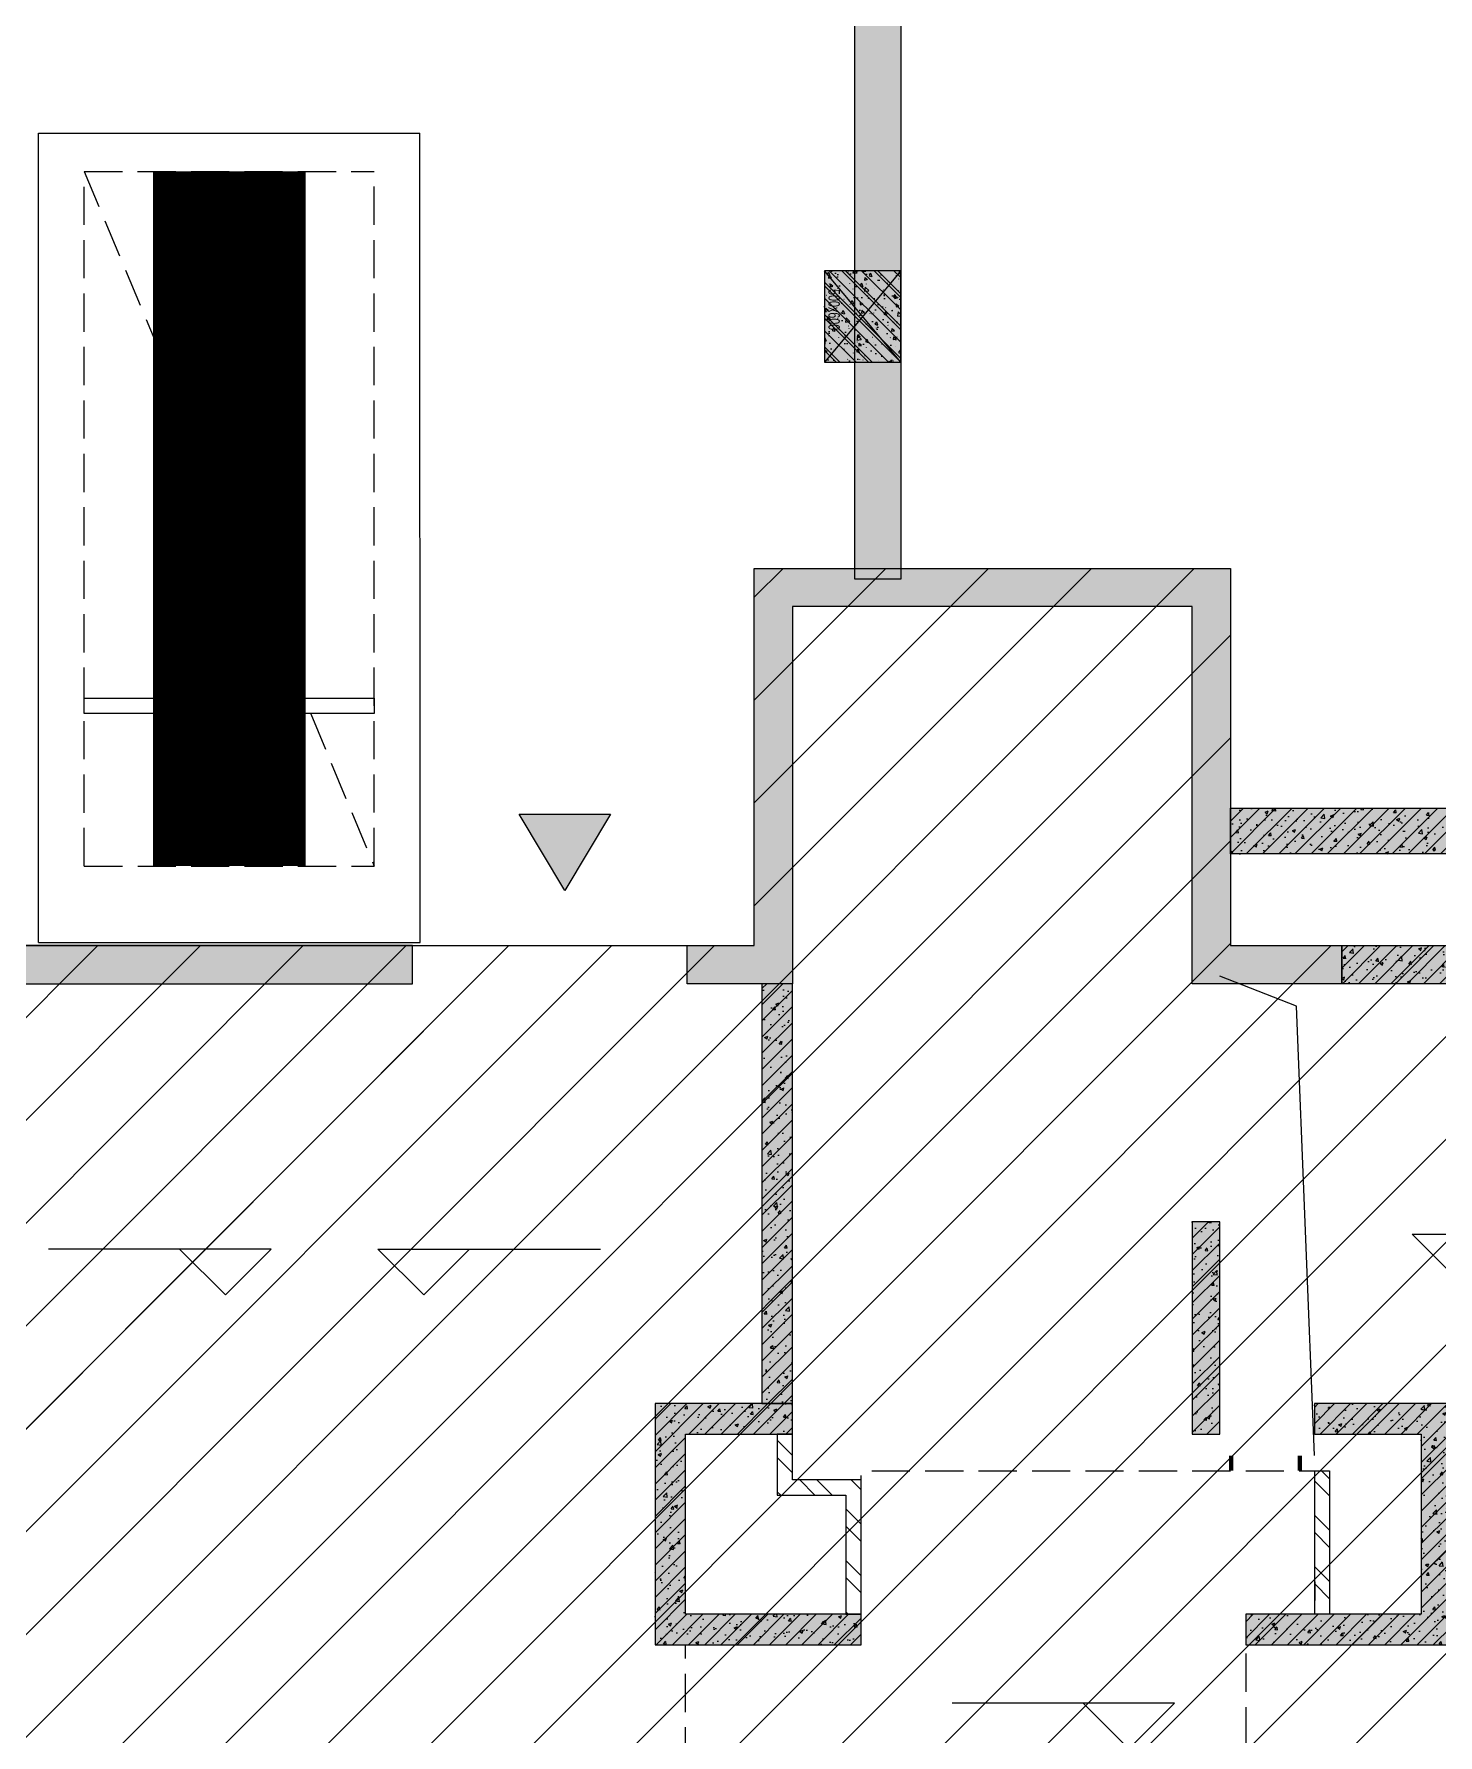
# Model space of a CAD drawing. Extents: x -1338203 to 1886333, y -783476 to 1038610.
# Drawn here: x 859227 to 868427, y -398941 to -387801 of the extents above; entities that cross this region are included whole.
import ezdxf
from ezdxf.enums import TextEntityAlignment as Align

# ---------------------------------------------------------------- set-up
doc = ezdxf.new("R2010")
doc.units = 0
doc.header["$LTSCALE"] = 1000
doc.header["$MEASUREMENT"] = 0
doc.linetypes.add('A-001-平面B2$0$__DASH', pattern=[0.35, 0.25, -0.1])
doc.linetypes.add('A01-125-交通核文字编号B2_镜像Y轴$0$DASH', pattern=[0.35, 0.25, -0.1])
for name, color, linetype, plot in [('A-001-主楼组合参照B2$0$0A-X-AREA', 6, 'Continuous', False), ('A-125-交通核B2$0$AAD-A-MARK', 6, 'Continuous', False), ('A01-125-交通核文字编号B2_镜像Y轴$0$AAD-A-MARK', 6, 'Continuous', False), ('S001南区墙柱$0$S001-墙柱B1_1$0$0S-A-TIPS', 10, 'Continuous', False)]:
    doc.layers.add(name, color=color, linetype=linetype, plot=plot)
for name, color, linetype in [('A-001-车位参照B2$0$A-001-车位参照B2$0$0A-P-PKNG-CAR(A)', 43, 'Continuous'), ('A-02-平面B2$0$0A-A-SYMB-ELEV', 150, 'Continuous'), ('A-02-平面B2$0$0A-S-WALL', 255, 'Continuous'), ('A-125-交通核B2$0$0A-E-EVTR', 2, 'Continuous'), ('A-125-交通核B2$0$0A-O-HOLE', 52, 'Continuous'), ('A01-125-交通核文字编号B2_镜像Y轴$0$0A-A-SYMB-ELEV', 150, 'Continuous'), ('A01-125-交通核文字编号B2_镜像Y轴$0$0A-A-SYMB-NAME', 13, 'Continuous'), ('M02预留预埋-B2$0$0M-A-LD', 4, 'Continuous'), ('p-a-regular', 5, 'Continuous'), ('S-02-墙柱B2_B1(QB)$0$0S-CW-HATCH', 251, 'Continuous'), ('S-02-墙柱B2_B1(QB)$0$0S-CW-HATCH-UP', 251, 'Continuous'), ('S-02-墙柱B2_B1(QB)$0$0S-CW-LINE', 72, 'Continuous'), ('S001南区墙柱$0$0S-CW-HATCH', 251, 'Continuous'), ('S001南区墙柱$0$0S-CW-HATCH-UP', 251, 'Continuous'), ('S001南区墙柱$0$S001-墙柱B1_1$0$0S-CC-LINE', 52, 'Continuous'), ('S001南区墙柱$0$S001-墙柱B1_1$0$0S-CW-HATCH-UP', 251, 'Continuous'), ('S001地下二墙柱$0$0S-CW-LINE', 72, 'Continuous'), ('S001地下二墙柱$0$S001地下一墙柱$0$0S-CW-HATCH', 251, 'Continuous'), ('S001地下二墙柱$0$S001地下一墙柱$0$0S-CW-HATCH-UP', 251, 'Continuous'), ('S001地下二墙柱$0$S001地下一墙柱$0$0S-CW-LINE', 72, 'Continuous'), ('地面指向箭头', 7, 'Continuous')]:
    doc.layers.add(name, color=color, linetype=linetype)
doc.styles.add('S001南区墙柱$0$S001-墙柱B1_1$0$AAD-S', font='aad-s.shx', dxfattribs={"width": 0.7, "bigfont": 'aad-hztxt.shx'})
pattern_1 = [(45, (0, 0), (-168.3798022700466, 168.3798022700466), []), (45, (112.25325, 0), (-168.3798022700466, 168.3798022700466), [])]
pattern_2 = [(45, (0, 0), (-53.03300858899106, 53.03300858899107), []), (49.99999999999999, (0, 0), (215.178054780226, -18.82564049477853), [22.5, -247.5]), (355, (0, 0), (-41.6254000839, 225.6576401100035), [18, -198]), (100.4514, (17.9315039999783, -1.568802000023425), (173.5528145142065, 206.8318626182861), [19.122057, -210.3426336]), (46.18420000000002, (0, 60), (320.1723145876933, -49.65570429870542), [33.74999999999955, -371.2499999999964]), (96.6356, (26.68102349992841, 55.86200790002476), (280.398811664611, 292.2353612701325), [28.6830864, -315.5139]), (351.1842, (0, 60), (280.3985835400882, 292.2355802775974), [27, -297]), (21, (30, 45), (179.0721156355385, -120.7856671996016), [22.5, -247.5]), (326.0000000000001, (30, 45), (72.99459957647451, 217.5450135140559), [18, -198]), (71.4514, (44.92266990011558, 34.93451819999609), (252.066788574447, 96.75914901298572), [19.122057, -210.3426336]), (37.50000000000001, (0, 0), (3.647956595187201, 99.86815614939344), [0, -195.6, 0, -201, 0, -198.75]), (7.499999999999999, (0, 0), (78.92086123264458, 118.3235135647081), [0, -114.6, 0, -191.1, 0, -75.75]), (327.5, (-66.89999999990687, 0), (160.1467308517227, -6.766461520313927), [0, -75, 0, -234, 0, -310.5]), (317.5, (-96.89999999990687, 0), (174.9558508027159, 30.03149469969532), [0, -97.5, 0, -155.4, 0, -220.5])]

# ---------------------------------------------------------------- blocks, each defined once
blk = doc.blocks.new('A01-125-交通核文字编号B2_镜像Y轴')
at = {"layer": 'A01-125-交通核文字编号B2_镜像Y轴$0$0A-A-SYMB-ELEV'}
for p, q in [((794.5125119400909, 3728.45492932036), (-664.0464705591439, 3728.45492932036)), ((494.5125119400909, 3428.45492932036), (194.5125119400909, 3728.45492932036)), ((494.5125119400909, 3428.45492932036), (794.5125119400909, 3728.45492932036))]:
    blk.add_line(p, q, dxfattribs=at)
at = {"layer": 'A01-125-交通核文字编号B2_镜像Y轴$0$0A-A-SYMB-NAME', "linetype": 'A01-125-交通核文字编号B2_镜像Y轴$0$DASH', "extrusion": (-1.224646799147353e-16, 0, -1), "flags": 128}
blk.add_lwpolyline([(-1260, 2789.999999998254), (2410, 2789.999999997007), (2410, 4110), (1260, 4110), (1260, 5250), (-1710, 5250.000000000003), (-1712.5, 4310), (-1260, 4310)], close=True, dxfattribs=at)
at = {"layer": 'A01-125-交通核文字编号B2_镜像Y轴$0$AAD-A-MARK', "extrusion": (-1.224646799147353e-16, 0, -1)}
for q in [(0, 200), (-200, 0)]:
    blk.add_line((0, 0), q, dxfattribs=at)
blk.add_circle((0, 0), 100, dxfattribs=at)
blk = doc.blocks.new('A-125-交通核B2$0$xx')
at = {"layer": 'A-125-交通核B2$0$0A-E-EVTR'}
for p, q in [((1798.285380422996, 2384.999999999971), (498.2853804229962, 2384.999999999971)), ((498.2853804229962, 2384.999999999971), (498.2853804229962, 285.0000000000146)), ((1798.285380422996, 285.0000000000146), (498.2853804229962, 2384.999999999971)), ((1798.285380422996, 2384.999999999971), (498.2853804229962, 285.0000000000146)), ((1798.285380422996, 285.0000000000146), (1798.285380422996, 2384.999999999971)), ((380.830784950449, 1791.391621498824), (155.8307849504491, 1791.391621498824)), ((155.8307849504491, 1791.391621498824), (155.8307849504489, 711.3916214987657)), ((380.830784950449, 711.3916214987657), (380.830784950449, 1791.391621498824)), ((155.8307849504489, 711.3916214987657), (380.830784950449, 711.3916214987657)), ((498.2853804229962, 285.0000000000146), (1798.285380422996, 285.0000000000146))]:
    blk.add_line(p, q, dxfattribs=at)
blk = doc.blocks.new('A-125-交通核B2')
h = blk.add_hatch()
h.set_pattern_fill('ANSI32', color=256, scale=50)
h.set_pattern_definition(pattern_1)
h.paths.add_polyline_path([(1360, 4310), (1260, 4310), (1260, 5189.999999999886), (1710, 5189.999999999886), (1710, 5489.999999999884), (1810, 5489.999999999883), (1810, 5089.999999999886), (1360, 5089.999999999886)])
h = blk.add_hatch()
h.set_pattern_fill('ANSI32', color=256, scale=50)
h.set_pattern_definition(pattern_1)
h.paths.add_polyline_path([(-1712.500000000002, 5250), (-1810, 5250), (-1810, 4310), (-1712.500000000002, 4310)])
for points in [[(1360, 4310), (1260, 4310), (1260, 5189.999999999886), (1710, 5189.999999999886), (1710, 5489.999999999884), (1810, 5489.999999999883), (1810, 5089.999999999886), (1360, 5089.999999999886)], [(-1712.500000000002, 5250), (-1810, 5250), (-1810, 4310), (-1712.500000000002, 4310)]]:
    blk.add_lwpolyline(points, close=True)
at = {"layer": 'A-125-交通核B2$0$0A-O-HOLE', "flags": 128}
blk.add_lwpolyline([(-1710, 5350), (-1593.142190692946, 8294.126962363254), (-1090, 8489.999999949592)], dxfattribs=at)
at = {"layer": 'A-125-交通核B2$0$AAD-A-MARK'}
for q in [(0, 200), (200, 0)]:
    blk.add_line((0, 0), q, dxfattribs=at)
blk.add_circle((0, 0), 100, dxfattribs=at)
blk.add_blockref('A-125-交通核B2$0$xx', (-1060, 90))
blk = doc.blocks.new('A-02-平面B2')
at = {"layer": 'A-02-平面B2$0$0A-A-SYMB-ELEV'}
for p, q in [((23950.17999787256, 6500), (23650.17999787256, 6800)), ((23650.17999787256, 6800), (25108.7389803718, 6800)), ((16174.40199293802, 6701.708953661844), (14715.84301043878, 6701.708953661844)), ((15874.40199293802, 6401.708953661844), (15574.40199293802, 6701.708953661844)), ((15874.40199293802, 6401.708953661844), (16174.40199293802, 6701.708953661844)), ((17174.5696703787, 6401.708953661844), (16874.5696703787, 6701.708953661844)), ((16874.5696703787, 6701.708953661844), (18333.12865287793, 6701.708953661844)), ((17174.5696703787, 6401.708953661844), (17474.5696703787, 6701.708953661844))]:
    blk.add_line(p, q, dxfattribs=at)
at = {"xscale": -1}
blk.add_blockref('A-125-交通核B2', (21300, 0), dxfattribs=at)
at = {"layer": 'A-02-平面B2$0$0A-S-WALL'}
blk.add_blockref('A01-125-交通核文字编号B2_镜像Y轴', (21300, 0), dxfattribs=at)
blk = doc.blocks.new('A-001-主楼组合参照B2')
at = {"ltscale": 0.002}
h = blk.add_hatch(dxfattribs=at)
h.set_pattern_fill('ANSI31', color=8, scale=300)
h.set_pattern_definition([(45, (-290759.7580399357, -7878.096521442116), (-336.7596045400933, 336.7596045400933), [])])
h.paths.add_polyline_path([(66281.2331245013, -186940.2985313081), (66281.2331245013, -185540.2985321602), (62441.23312550061, -185540.2987123799), (62441.23312550061, -181550.2985321602), (55141.23312550061, -181550.2985321602), (55141.23312550061, -185540.2990549848), (51301.23103445512, -185540.2992352045), (51301.23103445512, -186940.2985283216), (44981.23312550061, -186940.298366589), (44981.23312550061, -185540.2985321603), (41131.23316977848, -185540.2985321603), (41131.23316977848, -181650.298521692), (37391.68398198416, -181650.298521692), (37391.68398198416, -179560.2984945478), (38191.2331748188, -179560.2985321605), (38191.2331748188, -176360.2984955478), (41051.23312550061, -176360.2985331602), (41051.2331735522, -174560.2985321603), (42851.29555012775, -174560.2985321603), (42851.2331690148, -173660.2985216923), (46981.23312550061, -173660.2985321605), (46981.23312550061, -172090.2984945478), (50101.2331740607, -172090.2985321603), (50101.23312550061, -174560.2984945478), (67481.2331245013, -174560.2984945478), (67481.2331245013, -172090.2985321603), (70601.23312550061, -172090.2984945478), (70601.2331735522, -174560.2984945478), (76531.2331740607, -174560.2984945478), (76531.2331740607, -176360.2984955478), (79391.23312550061, -176360.2984955478), (79391.2331740607, -179560.2984945478), (80191.23312550061, -179560.2984945478), (80191.2331740607, -182110.2984945478), (81091.2331740607, -182110.2985321603), (81091.23312550061, -185540.2984945478), (72601.23312550061, -185540.2984945478), (72601.23312550061, -186940.2984953998)])
h.paths.add_polyline_path([(2291.232276478084, -185540.2985785123), (9781.232275478309, -185540.2985785123), (9781.232275478309, -186540.298578512), (9631.232276478084, -186540.2985785118), (9631.232276478084, -186940.2985785123), (16251.23227647808, -186940.2985785123), (16251.23227647808, -186540.2985785118), (16101.23227547831, -186540.298578512), (16101.23227547831, -185540.2985785123), (23691.23227547831, -185540.2985785123), (23691.23227547831, -179560.2985785123), (22891.23227547831, -179560.2985785123), (22891.23227547831, -176360.2985785123), (20031.23227547831, -176360.2985785123), (20031.23227547831, -174560.2985785123), (18231.13172222464, -174560.2985785123), (18231.13172222464, -173660.2985785123), (14101.23227547831, -173660.2985785123), (14101.23227547831, -172090.2985785123), (10981.23227547831, -172090.2985785123), (10981.23227547831, -174560.2985785123), (-6398.767723521916, -174560.2985785123), (-6398.767723521916, -172090.2985785123), (-9518.767724521691, -172090.2985785123), (-9518.767724521691, -174560.2985785123), (-15448.76772452169, -174560.2985785123), (-15448.76772452169, -176360.2985785123), (-18308.76772452169, -176360.2985785123), (-18308.76772452169, -179560.2985785123), (-19108.76772452169, -179560.2985785123), (-19108.76772452169, -181610.2985785122), (-20008.76772452169, -181610.2985785122), (-20008.76772452169, -185540.2985785253), (-11518.76772452169, -185540.2985785123), (-11518.76772502181, -186540.2985785123), (-11668.7677235154, -186540.2985785123), (-11668.7677235154, -186940.2985785123), (-5048.767723521916, -186940.2985785123), (-5048.767723515397, -186540.2985785123), (-5198.767723515397, -186540.2985785123), (-5198.767723521916, -185540.2985785123), (-1358.767723515397, -185540.2985785123), (-1358.767723515397, -181550.2985785122), (2291.232276478084, -181550.2985785122)])
h.paths.add_polyline_path([(-109958.7612749783, -168806.1891832975), (-109958.7612691789, -173536.1891834346), (-109708.7612749792, -173536.1891833699), (-103818.7612749829, -173536.1891834874), (-103818.761274982, -177236.1891834413), (-99248.76127499505, -177236.1891834215), (-99248.76127499505, -178036.18918342), (-92868.76126927859, -178036.18918342), (-92868.76126927952, -177236.1891834659), (-71298.76126929256, -177236.189183469), (-71298.76126929256, -178036.18918342), (-64918.7612635761, -178036.18918342), (-64918.76126357983, -177236.1891834659), (-54208.76126359007, -177236.1891834659), (-54208.761263591, -168806.1891834316), (-59108.76126921247, -168806.1891711009), (-59108.76126921247, -167906.1891711006), (-62058.76126937452, -167906.189171247), (-62058.76126937452, -168806.1891711009), (-64368.7612635761, -168806.1891832975), (-64368.7612635761, -167456.1891832975), (-66168.76126925531, -167456.1891832975), (-66168.76126925531, -165386.1891709544), (-69468.76126918918, -165386.1891709558), (-69468.76126920874, -167386.1891832859), (-71848.76126930187, -167386.1891832851), (-71848.76126924413, -168806.189183286), (-82158.76126925531, -168806.1891771933), (-82158.76126917521, -167906.1891709485), (-85208.7612691957, -167906.1891711006), (-85208.7612691957, -168806.1891711009), (-92318.76126924134, -168806.1891835518), (-92318.76126926276, -167386.1891837005), (-94698.76126924786, -167386.1891834291), (-94698.76126925531, -165386.1891709551), (-97998.76126925531, -165386.1891709539), (-97998.76126925531, -167456.1891834188), (-99798.76126925158, -167456.1891834186), (-99798.76127499505, -168806.1891832975)])
h.paths.add_polyline_path([(-115663.7569348987, -225243.7857859249), (-115663.7569348987, -225843.7857859249), (-115413.7569348987, -225843.7857859249), (-115413.7569348987, -225243.7857859249), (-114083.7569348987, -225243.7857859249), (-114083.7569348987, -225843.7857859249), (-113833.7569348987, -225843.7857859249), (-113833.7569348987, -225243.7857859249), (-112008.7569348987, -225243.7857859248), (-112008.7569348987, -225843.7857859249), (-111588.7569348987, -225843.7857859249), (-111588.7569348987, -225243.7857859249), (-92908.75693489867, -225243.7857859249), (-92908.75693489867, -225843.7857859249), (-92488.75693489867, -225843.7857859249), (-92488.75693489867, -225243.7857859249), (-90663.75693489867, -225243.7857859249), (-90663.75693489867, -225843.7857859249), (-90413.75693489867, -225843.7857859249), (-90413.75693489867, -225243.7857859249), (-89083.75693489867, -225243.7857859249), (-89083.75693489867, -225843.7857859249), (-88833.75693489867, -225843.7857859249), (-88833.75693489867, -225243.7857859252), (-82963.75693489867, -225243.7857859252), (-82963.75693489867, -225843.7857859249), (-82713.75693489867, -225843.7857859249), (-82713.75693489867, -225243.7857859249), (-81383.75693489867, -225243.7857859249), (-81383.75693489867, -225843.7857859249), (-81133.75693489867, -225843.7857859249), (-81133.75693489867, -225243.7857859249), (-79308.75693489867, -225243.7857859249), (-79308.75693489867, -225843.7857859249), (-78888.75693489867, -225843.7857859249), (-78888.75693489867, -225243.7857859249), (-60208.75693489867, -225243.7857859248), (-60208.75693489867, -225843.7857859249), (-59788.75693489867, -225843.7857859249), (-59788.75693489867, -225243.7857859249), (-57963.75693489867, -225243.7857859249), (-57963.75693489867, -225843.7857859249), (-57713.75693489867, -225843.7857859249), (-57713.75693489867, -225243.7857859249), (-56383.75693489867, -225243.7857859249), (-56383.75693489867, -225843.7857859249), (-56133.75693489867, -225843.7857859249), (-56133.75693489867, -225243.7857859249), (-53248.75693489867, -225243.7857859249), (-53248.75693488936, -216463.7857859784), (-53248.75693488843, -216463.7857880258), (-56518.75693488098, -216463.785787997), (-56518.75693485443, -216463.7857859249), (-59958.75693489867, -216463.7857859248), (-59958.75693489867, -215463.7857859249), (-67988.75693489867, -215463.7857859249), (-67988.75693489867, -211893.7857859249), (-71108.75693489867, -211893.7857859249), (-71108.75693489867, -215463.7857859249), (-79138.75693489867, -215463.7857859249), (-79138.75693489867, -216463.7857859249), (-81758.75504769175, -216463.7857608667), (-81758.75504769175, -215463.785828924), (-83908.76013395959, -215463.7857370347), (-83908.76013395959, -216463.7856689774), (-86598.75693489867, -216463.7856940356), (-87848.75693495455, -216463.7857859249), (-92658.75693489867, -216463.7857859249), (-92658.75693489867, -215463.7857859249), (-100688.7569348987, -215463.7857859249), (-100688.7569348987, -211893.7857859249), (-103808.7569348987, -211893.7857859249), (-103808.7569349583, -215463.7857859249), (-111838.7569348987, -215463.7857859249), (-111838.7569348987, -215463.778743452), (-114238.7569348931, -215463.7788353413), (-114238.7569348931, -215463.7856940356), (-116458.756825553, -215463.7857859285), (-116458.7570442806, -216463.7857859212), (-118548.7571535825, -216463.7856940356), (-118548.7570442406, -221293.7879517402), (-119248.7632341522, -221293.7879937084), (-119248.7632341522, -221893.7879937084), (-118548.7602174289, -221893.7879937084), (-118548.7569348987, -223843.7809536252), (-119248.763234115, -223843.7809955936), (-119248.763234115, -224443.7809955936), (-118548.7569348987, -224443.7809536252), (-118548.7569348987, -225243.7857859249)])
h.paths.add_polyline_path([(-11948.76700253668, -235160.2985359748), (-15608.76700253668, -235160.2985359748), (-15608.76700253668, -237713.5560672852), (-16508.76700253668, -237713.5560672852), (-16508.76700253668, -241140.2985359879), (-8018.767002536682, -241140.2985359748), (-8018.767003037734, -242140.2985359748), (-8168.767002536682, -242140.2985359748), (-8168.767002536682, -242540.2985359748), (-1548.767002536682, -242540.298535975), (-1548.767002536682, -242140.298535975), (-1698.767001538305, -242140.2985359748), (-1698.767001538305, -241140.298535975), (13281.23299746332, -241140.298535975), (13281.23299746332, -242140.2985359748), (13131.23299746332, -242140.2985359748), (13131.23299746332, -242540.2985359748), (19751.23299746332, -242540.2985359748), (19751.23299746332, -242140.2985359748), (19601.23299746332, -242140.2985359748), (19601.23299746332, -241140.2985359748), (27191.23299746332, -241140.2985359748), (27191.23299746332, -239340.2985359748), (27191.23304551211, -239340.2985359748), (27191.23304551211, -237140.2985358062), (27191.23299746332, -237140.2985358062), (27191.23299746332, -235250.2984237619), (23441.23299746332, -235250.2984237619), (23441.23299746332, -230950.2983570985), (23441.23299746332, -230160.2985359748), (21531.23299746332, -230160.2985359753), (17601.23299746332, -230160.2985359753), (17601.52712125261, -227690.2985359748), (14481.52712125261, -227690.2985359748), (14481.23299746332, -230160.2985359748), (-2898.767001538305, -230160.2985359748), (-2898.767001538305, -227690.2985359748), (-6018.767002536682, -227690.2985359748), (-6018.767002536682, -230160.2985359748), (-9948.767002536682, -230160.2985359748), (-11948.76700253668, -230160.2985359748)])
h.paths.add_polyline_path([(67491.23229324841, -237139.9998558274), (67491.23229401116, -235159.999855996), (71151.23229324794, -235159.999855996), (71151.23229324841, -234559.999855996), (73051.23229324841, -234559.999855996), (73051.23229324841, -230159.9998559959), (77081.23229324841, -230159.999855996), (77080.93816945818, -227689.999855996), (80200.93816945818, -227689.999855996), (80201.23229324841, -230159.999855996), (97581.23229224817, -230159.999855996), (97581.23229224817, -227689.999855996), (100701.2322932484, -227689.999855996), (100701.2322932484, -230159.999855996), (104631.2322932484, -230159.999855996), (106631.2322932484, -230159.999855996), (106631.2322932484, -231959.999855996), (109491.2322932484, -231959.999855996), (109491.2322932484, -235159.999855996), (110291.2322932484, -235159.999855996), (110291.2322932484, -237713.257387306), (111191.2322932484, -237713.257387306), (111191.2322932484, -241139.999856009), (102701.2322932484, -241139.999855996), (102701.2322937485, -242139.999855996), (102851.2322932484, -242139.999855996), (102851.2322932484, -242539.999855996), (96231.23229324841, -242539.999855996), (96231.23229324841, -242139.999855996), (96381.23229224817, -242139.999855996), (96381.23229224817, -241139.999855996), (81401.23229324841, -241139.999855996), (81401.23229324841, -242139.999855996), (81551.23229324841, -242139.9998559955), (81551.23229324841, -242539.999855996), (74931.23229324841, -242539.999855996), (74931.23229324841, -242139.999855996), (75081.23229324841, -242139.999855996), (75081.23229324841, -241139.999855996), (67491.23229324841, -241139.999855996), (67491.23229324841, -239339.999855996)])
h.paths.add_polyline_path([(11810.72601094865, -302464.7122348832), (13795.7470119854, -302220.4619652765), (17696.32407989795, -301740.5088564857), (17394.38181419042, -299289.0335956084), (20491.02751642303, -298908.0015827207), (20792.96978213009, -301359.476843597), (25884.45497300685, -300732.9864286719), (26492.75564002548, -305675.69523174), (29132.84460410872, -305350.8410156242), (28524.54393708915, -300408.1322125561), (38042.87436600938, -299236.9331309021), (37741.22402247298, -296785.4219499681), (40837.86972569837, -296404.3899369583), (41139.52006923431, -298855.9011178924), (45040.10263646976, -298375.947332428), (47025.13193277246, -298131.6960421153), (47635.76015855395, -303094.2692828734), (50474.35205226694, -302744.9899377254), (51268.3637707883, -302647.2894216004), (51580.18199404958, -305181.4349219284), (52178.19982720283, -310041.5235503284), (48297.46755293082, -310519.0348228897), (48117.94285455183, -309060.0382901131), (44465.48894935404, -309509.4606642824), (44587.61459500552, -310501.9753123728), (44736.49179173284, -310483.6564656604), (44785.34204979544, -310880.6623249209), (38214.89507903275, -311689.1340958558), (38166.04482097016, -311292.1282365952), (38314.92201720015, -311273.8093899438), (38192.79637204413, -310281.2947417925), (23324.92694372847, -312110.7369061121), (23447.05258888449, -313103.2515542634), (23595.92978610727, -313084.9327074896), (23644.78004416986, -313481.9385667506), (17074.33307340764, -314290.4103376855), (17025.48281534505, -313893.4044784249), (17174.36001256783, -313875.0856316515), (17052.23436741135, -312882.5709835001), (1787.359078842448, -314760.8634060043), (1909.484723998467, -315753.3780541557), (2058.361921221251, -315735.0592073823), (2107.212179283844, -316132.0650666428), (-4463.234791478375, -316940.5368375777), (-4512.085049540969, -316543.5309783171), (-4363.20785231865, -316525.2121315437), (-4485.333497474669, -315532.6974833923), (-12911.78286028025, -316569.5442107695), (-13330.67382316641, -313165.21896761), (-12437.4106398311, -313055.3058869696), (-12507.02225759183, -312489.5725373559), (-12748.83103498048, -310524.3935341835), (-11954.81931645959, -310426.6930180584), (-12345.62138095987, -307250.6461439739), (-9507.029487246415, -306901.3667988268), (-9726.855648528086, -305114.8404321541), (-7940.226588892518, -304895.8488561726), (-8050.13966953312, -304002.5856728373), (-3951.156865628669, -303497.3721730416), (-4142.894128524465, -301939.124175443), (-1046.248426291859, -301558.0921625552), (-744.5980827559251, -304009.6033434892), (7185.593955974327, -303033.8194386902), (7796.222181755817, -307996.3926794484), (12421.35423673061, -307427.2854756413)])
h.paths.add_polyline_path([(118675.7859663961, -301882.809409273), (118078.7053500742, -297020.9645447106), (118078.5068137946, -297019.3479245001), (118009.0274021446, -296453.598323043), (117767.6778670328, -294488.3628660979), (116973.6433389063, -294585.8778297879), (116583.5834841465, -291409.7397172834), (113744.9100460953, -291758.3557124749), (113525.5013777933, -289971.7780241912), (111540.4150574778, -290215.565433416), (107639.7204380578, -290694.6076925431), (107338.9349182204, -288242.9902351153), (104242.2002585281, -288623.2985935061), (104542.9857783655, -291074.916050934), (87292.58565581567, -293193.4286369771), (86991.5082054229, -290741.8470313875), (83894.77354474016, -291122.1553899002), (84195.85099513293, -293573.7369954897), (80295.15637571295, -294052.7792546166), (78310.07005539746, -294296.5666638416), (78919.53857846209, -299259.28246463), (76080.86514040898, -299607.8984598218), (75286.8306122825, -299705.4134235118), (75598.05663160351, -302239.6317223347), (76015.75496586668, -305640.8215212679), (83549.15755146206, -304715.6483032462), (83671.05125557748, -305708.191463465), (83522.16978205112, -305726.4755190959), (83570.92726389621, -306123.4927831589), (90141.56298413989, -305316.5564586243), (90092.80550229526, -304919.5391945612), (89943.9240292625, -304937.8232501313), (89822.03032465023, -303945.2800899736), (104690.3268628216, -302119.3123950005), (104812.2205674339, -303111.8555551582), (104663.3390934102, -303130.1396108497), (104712.0965752553, -303527.1568749131), (111282.7322954994, -302720.2205503787), (111233.9748136543, -302323.2032863157), (111085.0933396306, -302341.4873420075), (110963.1996350179, -301348.9441818497), (114616.7046459892, -300901.0549714464), (114795.7921093565, -302359.3094186358)])
at = {"layer": 'A-001-主楼组合参照B2$0$0A-X-AREA', "flags": 128}
blk.add_lwpolyline([(80201.23229324841, -230159.999855996), (97581.23229224817, -230159.999855996), (97581.23229224817, -227689.999855996), (100701.2322932484, -227689.999855996), (100701.2322932484, -230159.999855996), (104631.2322932484, -230159.999855996)], dxfattribs=at)
at = {"ltscale": 0.002}
blk.add_blockref('A-02-平面B2', (78241.2322932483, -238849.999856472), dxfattribs=at)
blk = doc.blocks.new('M02预留预埋-B2')
at = {"layer": 'M02预留预埋-B2$0$0M-A-LD', "elevation": 2600}
blk.add_lwpolyline([(22465.00000095309, 5250.128775174613, 0, 0, 0), (22915.00000095426, 5250.128775172983, 30, 30, 0), (22915.00000091642, 5350.064387604361, 0, 0, 0), (22465.00000099093, 5350.064387605991, 30, 30, 0), (22465.00000095309, 5250.128775174613, 30, 30, 0)], format="xyseb", dxfattribs=at)
blk = doc.blocks.new('M001-预留预埋B2')
blk.add_blockref('M02预留预埋-B2', (78241.09638985433, -238849.9999199762, -0.0004190232106509085))
blk = doc.blocks.new('S-02-墙柱B2_B1(QB)')
at = {"layer": 'S-02-墙柱B2_B1(QB)$0$0S-CW-HATCH'}
h = blk.add_hatch(color=256, dxfattribs=at)
h.dxf.hatch_style = 1
h.paths.add_polyline_path([(18900, 8689.999999999884), (19339.99999899976, 8689.999999999884), (19339.99999899976, 11160), (22460, 11160), (22460.01389900036, 8690), (23190.00000000373, 8689.999999999767), (23190.00000000373, 8439.999999999767), (22209.99999899976, 8440), (22209.99999899976, 10910), (19590, 10910), (19590.00000000047, 8440), (18900, 8439.999999999884)])
h = blk.add_hatch(color=256, dxfattribs=at)
h.dxf.hatch_style = 1
h.paths.add_polyline_path([(26289.98940975079, 8690), (26289.98940975079, 9289.968110545597), (22460.00330875115, 9289.999999999447), (22460.00549296872, 9589.999999989901), (26589.98940975079, 9589.965926337638), (26589.98940975079, 8690)])
h = blk.add_hatch(color=256, dxfattribs=at)
h.dxf.hatch_style = 1
h.paths.add_polyline_path([(17099.99674085109, 8439.88940431882), (17100.00325914891, 8690.000006802205), (10550.00652697287, 8690.12927264045), (10550, 8439.6857975811), (14210.00000100024, 8440), (14210.00000050804, 3710), (14409.9999995078, 3710), (14410, 8440)])
h = blk.add_hatch(color=256, dxfattribs=at)
h.dxf.hatch_style = 1
h.paths.add_polyline_path([(15510.02330346126, 8439.889410932665), (17100, 8440), (17100, 8690), (15509.98321483657, 8690.00000018836)])
h = blk.add_hatch(color=256, dxfattribs=at)
h.dxf.hatch_style = 1
h.paths.add_polyline_path([(23190.00000000373, 8689.999999998836), (25860.21008796524, 8690.000000775792), (25860.21008796524, 8439.999999224208), (23190.00000000373, 8439.999998447252)])
h = blk.add_hatch(color=256, dxfattribs=at)
h.dxf.hatch_style = 1
h.paths.add_polyline_path([(19590, 8440), (19390, 8440), (19390, 5690), (19590, 5690)])
h = blk.add_hatch(color=256, dxfattribs=at)
h.dxf.hatch_style = 1
h.paths.add_polyline_path([(22210.00000000047, 5490), (22390.00000000047, 5490), (22390.00000000047, 6880), (22210.00000000047, 6880)])
h = blk.add_hatch(color=256, dxfattribs=at)
h.dxf.hatch_style = 1
h.paths.add_polyline_path([(18690, 5690), (18690, 4110), (19850, 4110), (20040, 4110), (20040, 4310), (18890, 4310), (18890, 5490), (19590, 5490), (19590, 5690)])
h = blk.add_hatch(color=256, dxfattribs=at)
h.dxf.hatch_style = 1
h.paths.add_polyline_path([(23710, 4310), (22560, 4310), (22560, 4110), (22750, 4110), (23910, 4110), (23910, 5690), (23010, 5690), (23010, 5490), (23710, 5490)])
at = {"layer": 'S-02-墙柱B2_B1(QB)$0$0S-CW-HATCH-UP'}
h = blk.add_hatch(dxfattribs=at)
h.set_pattern_fill('钢筋混凝土', color=256, scale=30)
h.set_pattern_definition([(45, (0, 0), (-53.03300858899106, 53.03300858899107), []), (49.99999999999999, (0, 0), (215.178054780226, -18.82564049477853), [22.5, -247.5]), (355, (0, 0), (-41.6254000839, 225.6576401100035), [18, -198]), (100.4514, (17.9315039999783, -1.568802000023425), (173.5528145142065, 206.8318626182861), [19.122057, -210.3426336]), (46.18420000000002, (0, 60), (320.1723145876933, -49.65570429870542), [33.74999999999973, -371.2499999999978]), (96.6356, (26.68102349992841, 55.86200790002476), (280.398811664611, 292.2353612701325), [28.6830864, -315.5139]), (351.1842, (0, 60), (280.3985835400882, 292.2355802775974), [27, -297]), (21, (30, 45), (179.0721156355385, -120.7856671996016), [22.5, -247.5]), (326.0000000000001, (30, 45), (72.99459957647451, 217.5450135140559), [18, -198]), (71.4514, (44.92266990011558, 34.93451819999609), (252.066788574447, 96.75914901298572), [19.122057, -210.3426336]), (37.50000000000001, (0, 0), (3.647956595187201, 99.86815614939344), [0, -195.6, 0, -201, 0, -198.75]), (7.499999999999999, (0, 0), (78.92086123264458, 118.3235135647081), [0, -114.6, 0, -191.1, 0, -75.75]), (327.5, (-66.89999999990687, 0), (160.1467308517227, -6.766461520313927), [0, -75, 0, -234, 0, -310.5]), (317.5, (-96.89999999990687, 0), (174.9558508027159, 30.03149469969532), [0, -97.5, 0, -155.4, 0, -220.5])])
h.paths.add_polyline_path([(18900, 8689.999999999884), (19339.99999899976, 8689.999999999884), (19339.99999899976, 11160), (22460, 11160), (22460.01389900036, 8690), (23190.00000000373, 8689.999999999767), (23190.00000000373, 8439.999999999767), (22209.99999899976, 8440), (22209.99999899976, 10910), (19590, 10910), (19590.00000000047, 8440), (18900, 8439.999999999884)])
h = blk.add_hatch(dxfattribs=at)
h.set_pattern_fill('钢筋混凝土', color=256, scale=30)
h.set_pattern_definition([(45, (-701.6794910116587, -3842.969545249944), (-53.03300858899107, 53.03300858899107), []), (49.99999999999999, (-701.6794910116587, -3842.969545249944), (215.178054780226, -18.82564049477853), [22.5, -247.5]), (355, (-701.6794910116587, -3842.969545249944), (-41.6254000839, 225.6576401100035), [18, -198]), (100.4514, (-683.7479870116804, -3844.538347249938), (173.5528145142065, 206.8318626182861), [19.122057, -210.3426336]), (46.18420000000001, (-701.6794910116587, -3782.969545249944), (320.1723145876933, -49.65570429870542), [33.75, -371.25]), (96.6356, (-674.9984675117303, -3787.107537349948), (280.398811664611, 292.2353612701325), [28.6830864, -315.5139]), (351.1842, (-701.6794910116587, -3782.969545249944), (280.3985835400882, 292.2355802775974), [27, -297]), (21, (-671.6794910116587, -3797.969545249944), (179.0721156355385, -120.7856671996016), [22.5, -247.5]), (326.0000000000001, (-671.6794910116587, -3797.969545249944), (72.99459957647451, 217.5450135140559), [18, -198]), (71.4514, (-656.7568211117759, -3808.035027049948), (252.066788574447, 96.75914901298572), [19.122057, -210.3426336]), (37.50000000000001, (-701.6794910116587, -3842.969545249944), (3.647956595187201, 99.86815614939344), [0, -195.6, 0, -201, 0, -198.75]), (7.499999999999999, (-701.6794910116587, -3842.969545249944), (78.92086123264458, 118.3235135647081), [0, -114.6, 0, -191.1, 0, -75.75]), (327.5, (-768.5794910117984, -3842.969545249944), (160.1467308517227, -6.766461520313927), [0, -75, 0, -234, 0, -310.5]), (317.5, (-798.5794910117984, -3842.969545249944), (174.9558508027159, 30.03149469969532), [0, -97.5, 0, -155.4, 0, -220.5])])
h.paths.add_polyline_path([(26289.98940975079, 8690), (26289.98940975079, 9289.968110545597), (22460.00330875115, 9289.999999999447), (22460.00549296872, 9589.999999989901), (26589.98940975079, 9589.965926337638), (26589.98940975079, 8690)])
h = blk.add_hatch(dxfattribs=at)
h.set_pattern_fill('钢筋混凝土', color=256, scale=30)
h.set_pattern_definition([(45, (0, 0), (-53.03300858899106, 53.03300858899107), []), (49.99999999999999, (0, 0), (215.178054780226, -18.82564049477853), [22.5, -247.5]), (355, (0, 0), (-41.6254000839, 225.6576401100035), [18, -198]), (100.4514, (17.9315039999783, -1.568801999994321), (173.5528145142065, 206.8318626182861), [19.122057, -210.3426336]), (46.18420000000002, (0, 60), (320.1723145876933, -49.65570429870542), [33.74999999999977, -371.2499999999982]), (96.6356, (26.68102349992841, 55.86200789999566), (280.398811664611, 292.2353612701325), [28.6830864, -315.5139]), (351.1842, (0, 60), (280.3985835400882, 292.2355802775974), [27, -297]), (21, (30, 45), (179.0721156355385, -120.7856671996016), [22.5, -247.5]), (326.0000000000001, (30, 45), (72.99459957647451, 217.5450135140559), [18, -198]), (71.4514, (44.92266990011558, 34.93451819999609), (252.066788574447, 96.75914901298572), [19.122057, -210.3426336]), (37.50000000000001, (0, 0), (3.647956595187201, 99.86815614939344), [0, -195.6, 0, -201, 0, -198.75]), (7.499999999999999, (0, 0), (78.92086123264458, 118.3235135647081), [0, -114.6, 0, -191.1, 0, -75.75]), (327.5, (-66.89999999990687, 0), (160.1467308517227, -6.766461520313927), [0, -75, 0, -234, 0, -310.5]), (317.5, (-96.89999999990687, 0), (174.9558508027159, 30.03149469969532), [0, -97.5, 0, -155.4, 0, -220.5])])
h.paths.add_polyline_path([(17099.99674085109, 8439.88940431882), (17100.00325914891, 8690.000006802205), (10550.00652697287, 8690.12927264045), (10550, 8439.6857975811), (14210.00000100024, 8440), (14210.00000050804, 3710), (14409.9999995078, 3710), (14410, 8440)])
h = blk.add_hatch(dxfattribs=at)
h.set_pattern_fill('钢筋混凝土', color=256, scale=30)
h.set_pattern_definition([(45, (-3703051.417180238, 751130.8505780131), (-53.03300858899106, 53.03300858899107), []), (49.99999999999999, (-3703051.417180238, 751130.8505780131), (215.178054780226, -18.82564049477853), [22.5, -247.5]), (355, (-3703051.417180238, 751130.8505780131), (-41.6254000839, 225.6576401100035), [18, -198]), (100.4514, (-3703033.485676238, 751129.2817760131), (173.5528145142065, 206.8318626182861), [19.122057, -210.3426336]), (46.18420000000002, (-3703051.417180238, 751190.8505780131), (320.1723145876933, -49.65570429870542), [33.74999999999975, -371.249999999998]), (96.6356, (-3703024.736156738, 751186.712585913), (280.398811664611, 292.2353612701325), [28.6830864, -315.5139]), (351.1842, (-3703051.417180238, 751190.8505780131), (280.3985835400882, 292.2355802775974), [27, -297]), (21, (-3703021.417180238, 751175.8505780131), (179.0721156355385, -120.7856671996016), [22.5, -247.5]), (326.0000000000001, (-3703021.417180238, 751175.8505780131), (72.99459957647451, 217.5450135140559), [18, -198]), (71.4514, (-3703006.494510338, 751165.785096213), (252.066788574447, 96.75914901298572), [19.122057, -210.3426336]), (37.50000000000001, (-3703051.417180238, 751130.8505780131), (3.647956595187201, 99.86815614939344), [0, -195.6, 0, -201, 0, -198.75]), (7.499999999999999, (-3703051.417180238, 751130.8505780131), (78.92086123264458, 118.3235135647081), [0, -114.6, 0, -191.1, 0, -75.75]), (327.5, (-3703118.317180239, 751130.8505780131), (160.1467308517227, -6.766461520313927), [0, -75, 0, -234, 0, -310.5]), (317.5, (-3703148.317180239, 751130.8505780131), (174.9558508027159, 30.03149469969532), [0, -97.5, 0, -155.4, 0, -220.5])])
h.paths.add_polyline_path([(23190.00000000373, 8689.999999998836), (25860.21008796524, 8690.000000775792), (25860.21008796524, 8439.999999224208), (23190.00000000373, 8439.999998447252)])
h = blk.add_hatch(dxfattribs=at)
h.set_pattern_fill('钢筋混凝土', color=256, scale=30)
h.set_pattern_definition([(45, (0, 0), (-53.03300858899106, 53.03300858899107), []), (49.99999999999999, (0, 0), (215.178054780226, -18.82564049477853), [22.5, -247.5]), (355, (0, 0), (-41.6254000839, 225.6576401100035), [18, -198]), (100.4514, (17.9315039999783, -1.568802000023425), (173.5528145142065, 206.8318626182861), [19.122057, -210.3426336]), (46.18420000000002, (0, 60), (320.1723145876933, -49.65570429870542), [33.74999999999957, -371.2499999999966]), (96.6356, (26.68102349992841, 55.86200790002476), (280.398811664611, 292.2353612701325), [28.6830864, -315.5139]), (351.1842, (0, 60), (280.3985835400882, 292.2355802775974), [27, -297]), (21, (30, 45), (179.0721156355385, -120.7856671996016), [22.5, -247.5]), (326.0000000000001, (30, 45), (72.99459957647451, 217.5450135140559), [18, -198]), (71.4514, (44.92266990011558, 34.93451819999609), (252.066788574447, 96.75914901298572), [19.122057, -210.3426336]), (37.50000000000001, (0, 0), (3.647956595187201, 99.86815614939344), [0, -195.6, 0, -201, 0, -198.75]), (7.499999999999999, (0, 0), (78.92086123264458, 118.3235135647081), [0, -114.6, 0, -191.1, 0, -75.75]), (327.5, (-66.89999999990687, 0), (160.1467308517227, -6.766461520313927), [0, -75, 0, -234, 0, -310.5]), (317.5, (-96.89999999990687, 0), (174.9558508027159, 30.03149469969532), [0, -97.5, 0, -155.4, 0, -220.5])])
h.paths.add_polyline_path([(19590, 8440), (19390, 8440), (19390, 5690), (19590, 5690)])
h = blk.add_hatch(dxfattribs=at)
h.set_pattern_fill('钢筋混凝土', color=256, scale=30)
h.set_pattern_definition([(45, (0, 0), (-53.03300858899106, 53.03300858899107), []), (49.99999999999999, (0, 0), (215.178054780226, -18.82564049477853), [22.5, -247.5]), (355, (0, 0), (-41.6254000839, 225.6576401100035), [18, -198]), (100.4514, (17.9315039999783, -1.568802000023425), (173.5528145142065, 206.8318626182861), [19.122057, -210.3426336]), (46.18420000000002, (0, 60), (320.1723145876933, -49.65570429870542), [33.74999999999967, -371.2499999999974]), (96.6356, (26.68102349992841, 55.86200790002476), (280.398811664611, 292.2353612701325), [28.6830864, -315.5139]), (351.1842, (0, 60), (280.3985835400882, 292.2355802775974), [27, -297]), (21, (30, 45), (179.0721156355385, -120.7856671996016), [22.5, -247.5]), (326.0000000000001, (30, 45), (72.99459957647451, 217.5450135140559), [18, -198]), (71.4514, (44.92266990011558, 34.93451819999609), (252.066788574447, 96.75914901298572), [19.122057, -210.3426336]), (37.50000000000001, (0, 0), (3.647956595187201, 99.86815614939344), [0, -195.6, 0, -201, 0, -198.75]), (7.499999999999999, (0, 0), (78.92086123264458, 118.3235135647081), [0, -114.6, 0, -191.1, 0, -75.75]), (327.5, (-66.89999999990687, 0), (160.1467308517227, -6.766461520313927), [0, -75, 0, -234, 0, -310.5]), (317.5, (-96.89999999990687, 0), (174.9558508027159, 30.03149469969532), [0, -97.5, 0, -155.4, 0, -220.5])])
h.paths.add_polyline_path([(22210.00000000047, 5490), (22390.00000000047, 5490), (22390.00000000047, 6880), (22210.00000000047, 6880)])
h = blk.add_hatch(dxfattribs=at)
h.set_pattern_fill('钢筋混凝土', color=256, scale=30)
h.set_pattern_definition(pattern_2)
h.paths.add_polyline_path([(18690, 5690), (18690, 4110), (19850, 4110), (20040, 4110), (20040, 4310), (18890, 4310), (18890, 5490), (19590, 5490), (19590, 5690)])
h = blk.add_hatch(dxfattribs=at)
h.set_pattern_fill('钢筋混凝土', color=256, scale=30)
h.set_pattern_definition(pattern_2)
h.paths.add_polyline_path([(23710, 4310), (22560, 4310), (22560, 4110), (22750, 4110), (23910, 4110), (23910, 5690), (23010, 5690), (23010, 5490), (23710, 5490)])
at = {"layer": 'S-02-墙柱B2_B1(QB)$0$0S-CW-LINE'}
for p, q in [((22460, 8439.999999999884), (22209.99999899976, 8440)), ((22460.01389900036, 8440), (22460, 8439.999999999884))]:
    blk.add_line(p, q, dxfattribs=at)
for points in [[(18900, 8689.999999999884), (19339.99999899976, 8689.999999999884), (19339.99999899976, 11160), (22460, 11160), (22460.01389900036, 8690), (23190.00000000373, 8689.999999999767), (23190.00000000373, 8439.999999999767), (22209.99999899976, 8440), (22209.99999899976, 10910), (19590, 10910), (19590.00000000047, 8440), (18900, 8439.999999999884)], [(26289.98940975079, 8690), (26289.98940975079, 9289.968110545597), (22460.00330875115, 9289.999999999447), (22460.00549296872, 9589.999999989901), (26589.98940975079, 9589.965926337638), (26589.98940975079, 8690)], [(17099.99674085109, 8439.88940431882), (17100.00325914891, 8690.000006802205), (10550.00652697287, 8690.12927264045), (10550, 8439.6857975811), (14210.00000100024, 8440), (14210.00000050804, 3710), (14409.9999995078, 3710), (14410, 8440)], [(23190.00000000373, 8689.999999998836), (25860.21008796524, 8690.000000775792), (25860.21008796524, 8439.999999224208), (23190.00000000373, 8439.999998447252)], [(19590, 8440), (19390, 8440), (19390, 5690), (19590, 5690)], [(22210.00000000047, 5490), (22390.00000000047, 5490), (22390.00000000047, 6880), (22210.00000000047, 6880)], [(18690, 5690), (18690, 4110), (19850, 4110), (19850, 4110), (20040, 4110), (20040, 4310), (18890, 4310), (18890, 5490), (19590, 5490), (19590, 5690)], [(23710, 4310), (22560, 4310), (22560, 4110), (22750, 4110), (22750, 4110), (23910, 4110), (23910, 5690), (23010, 5690), (23010, 5490), (23710, 5490)]]:
    blk.add_lwpolyline(points, close=True, dxfattribs=at)
blk = doc.blocks.new('S001南区墙柱$0$AAD_BLOCK_20230215093950878')
at = {"layer": 'S001南区墙柱$0$0S-CW-HATCH'}
h = blk.add_hatch(color=256, dxfattribs=at)
h.dxf.hatch_style = 1
h.paths.add_polyline_path([(-299.9997165807581, -249.9996789244469), (300.0002834192419, -249.9996789244469), (300.0002834192419, 250.0003210755531), (-299.9997165807581, 250.0003210755531)])
at = {"layer": 'S001南区墙柱$0$0S-CW-HATCH-UP'}
h = blk.add_hatch(dxfattribs=at)
h.set_pattern_fill('钢筋混凝土', color=256, scale=30, pattern_type=2)
h.set_pattern_definition([(45, (-42203.5286806951, -84001.14868557174), (-106.0660171779821, 106.0660171779821), []), (49.99999999999999, (-42203.5286806951, -84001.14868557174), (215.178054780226, -18.82564049477853), [22.5, -247.5]), (355, (-42203.5286806951, -84001.14868557174), (-41.6254000839, 225.6576401100035), [18, -198]), (100.4514, (-42185.5971766951, -84002.71748757173), (173.5528145142065, 206.8318626182861), [19.122057, -210.3426336]), (46.18420000000001, (-42203.5286806951, -83941.14868557174), (320.1723145876933, -49.65570429870542), [33.75, -371.25]), (96.6356, (-42176.8476571951, -83945.28667767174), (280.398811664611, 292.2353612701325), [28.6830864, -315.5139]), (351.1842, (-42203.5286806951, -83941.14868557174), (280.3985835400882, 292.2355802775974), [27, -297]), (21, (-42173.5286806951, -83956.14868557174), (179.0721156355385, -120.7856671996016), [22.5, -247.5]), (326.0000000000001, (-42173.5286806951, -83956.14868557174), (72.99459957647451, 217.5450135140559), [18, -198]), (71.4514, (-42158.60601079511, -83966.21416737174), (252.066788574447, 96.75914901298572), [19.122057, -210.3426336]), (37.50000000000001, (-42203.5286806951, -84001.14868557174), (3.647956595187201, 99.86815614939344), [1.5, -195.6, 1.5, -201, 1.5, -198.75]), (7.499999999999999, (-42203.5286806951, -84001.14868557174), (78.92086123264458, 118.3235135647081), [1.5, -114.6, 1.5, -191.1, 1.5, -75.75]), (327.5, (-42270.42868069511, -84001.14868557174), (160.1467308517227, -6.766461520313927), [1.5, -75, 1.5, -234, 1.5, -310.5]), (317.5, (-42300.42868069511, -84001.14868557174), (174.9558508027159, 30.03149469969532), [1.5, -97.5, 1.5, -155.4, 1.5, -220.5])])
h.paths.add_polyline_path([(-299.9997165807581, -249.9996789244469), (300.0002834192419, -249.9996789244469), (300.0002834192419, 250.0003210755531), (-299.9997165807581, 250.0003210755531)])
at = {"layer": 'S001南区墙柱$0$S001-墙柱B1_1$0$0S-CW-HATCH-UP', "transparency": 33554661}
h = blk.add_hatch(dxfattribs=at)
h.set_pattern_fill('钢筋混凝土', color=0, scale=30)
h.set_pattern_definition([(45, (48108.51947889835, -15514.20526075328), (-53.03300858899106, 53.03300858899107), []), (49.99999999999999, (48108.51947889835, -15514.20526075328), (215.178054780226, -18.82564049477853), [22.5, -247.5]), (355, (48108.51947889835, -15514.20526075328), (-41.6254000839, 225.6576401100035), [18, -198]), (100.4514, (48126.45098289836, -15515.77406275328), (173.5528145142065, 206.8318626182861), [19.122057, -210.3426336]), (46.18420000000002, (48108.51947889835, -15454.20526075328), (320.1723145876933, -49.65570429870542), [33.74999999999992, -371.2499999999994]), (96.6356, (48135.20050239835, -15458.34325285329), (280.398811664611, 292.2353612701325), [28.6830864, -315.5139]), (351.1842, (48108.51947889835, -15454.20526075328), (280.3985835400882, 292.2355802775974), [27, -297]), (21, (48138.51947889835, -15469.20526075328), (179.0721156355385, -120.7856671996016), [22.5, -247.5]), (326.0000000000001, (48138.51947889835, -15469.20526075328), (72.99459957647451, 217.5450135140559), [18, -198]), (71.4514, (48153.44214879835, -15479.27074255329), (252.066788574447, 96.75914901298572), [19.122057, -210.3426336]), (37.50000000000001, (48108.51947889835, -15514.20526075328), (3.647956595187201, 99.86815614939344), [0, -195.6, 0, -201, 0, -198.75]), (7.499999999999999, (48108.51947889835, -15514.20526075328), (78.92086123264458, 118.3235135647081), [0, -114.6, 0, -191.1, 0, -75.75]), (327.5, (48041.61947889836, -15514.20526075328), (160.1467308517227, -6.766461520313927), [0, -75, 0, -234, 0, -310.5]), (317.5, (48011.61947889836, -15514.20526075328), (174.9558508027159, 30.03149469969532), [0, -97.5, 0, -155.4, 0, -220.5])])
h.paths.add_polyline_path([(-299.9997165807581, -249.9996789244469), (300.0002834192419, -249.9996789244469), (300.0002834192419, 250.0003210755531), (-299.9997165807581, 250.0003210755531)])
at = {"layer": 'S001南区墙柱$0$S001-墙柱B1_1$0$0S-A-TIPS'}
for p, q in [((-299.9997165807581, 250.0003210755531), (300.0002834192419, -249.9996789244469)), ((300.0002834192419, 250.0003210755531), (-299.9997165807581, -249.9996789244469))]:
    blk.add_line(p, q, dxfattribs=at)
at = {"layer": 'S001南区墙柱$0$S001-墙柱B1_1$0$0S-CC-LINE'}
blk.add_lwpolyline([(-299.9997165807581, -249.9996789244469), (300.0002834192419, -249.9996789244469), (300.0002834192419, 250.0003210755531), (-299.9997165807581, 250.0003210755531)], close=True, dxfattribs=at)
at = {"layer": 'S001南区墙柱$0$S001-墙柱B1_1$0$0S-A-TIPS', "style": 'S001南区墙柱$0$S001-墙柱B1_1$0$AAD-S', "width": 0.7}
blk.add_text('500x600', height=75, dxfattribs=at).set_placement((-44.95955867508019, -186.7549609843409), align=Align.MIDDLE_CENTER)
blk = doc.blocks.new('S001南区墙柱')
at = {"rotation": 270}
blk.add_blockref('S001南区墙柱$0$AAD_BLOCK_20230215093950878', (101403.5286760419, 83061.1492882393, 3370.000000000001), dxfattribs=at)
blk = doc.blocks.new('S001地下二墙柱')
at = {"layer": 'S001地下二墙柱$0$S001地下一墙柱$0$0S-CW-HATCH', "ltscale": 0.002}
h = blk.add_hatch(color=256, dxfattribs=at)
h.dxf.hatch_style = 1
h.paths.add_polyline_path([(72751.23304742947, -186939.9999639132), (72751.23304742947, -213739.9947690615), (98541.23861878365, -213740.0048136353), (98541.23861878365, -227759.9999682042), (98241.23861878365, -227759.9999682045), (98241.23861878365, -214039.9997913475), (72451.23304742947, -214039.9997913493), (72451.23304742947, -186939.9999639132)])
at = {"layer": 'S001地下二墙柱$0$S001地下一墙柱$0$0S-CW-HATCH-UP', "ltscale": 0.002}
h = blk.add_hatch(dxfattribs=at)
h.set_pattern_fill('钢筋混凝土', color=256, scale=30)
h.set_pattern_definition([(45, (-766365.3666843232, -306889.0734779012), (-53.03300858899106, 53.03300858899107), []), (49.99999999999999, (-766365.3666843232, -306889.0734779012), (215.178054780226, -18.82564049477853), [22.5, -247.5]), (355, (-766365.3666843232, -306889.0734779012), (-41.6254000839, 225.6576401100035), [18, -198]), (100.4514, (-766347.4351803232, -306890.6422799012), (173.5528145142065, 206.8318626182861), [19.122057, -210.3426336]), (46.18420000000002, (-766365.3666843232, -306829.0734779012), (320.1723145876933, -49.65570429870542), [33.74999999999673, -371.2499999999739]), (96.6356, (-766338.6856608242, -306833.211470001), (280.398811664611, 292.2353612701325), [28.6830864, -315.5139]), (351.1842, (-766365.3666843232, -306829.0734779012), (280.3985835400882, 292.2355802775974), [27, -297]), (21, (-766335.3666843232, -306844.0734779012), (179.0721156355385, -120.7856671996016), [22.5, -247.5]), (326.0000000000001, (-766335.3666843232, -306844.0734779012), (72.99459957647451, 217.5450135140559), [18, -198]), (71.4514, (-766320.4440144226, -306854.1389597011), (252.066788574447, 96.75914901298572), [19.122057, -210.3426336]), (37.50000000000001, (-766365.3666843232, -306889.0734779012), (3.647956595187201, 99.86815614939344), [0, -195.6, 0, -201, 0, -198.75]), (7.499999999999999, (-766365.3666843232, -306889.0734779012), (78.92086123264458, 118.3235135647081), [0, -114.6, 0, -191.1, 0, -75.75]), (327.5, (-766432.2666843235, -306889.0734779012), (160.1467308517227, -6.766461520313927), [0, -75, 0, -234, 0, -310.5]), (317.5, (-766462.2666843235, -306889.0734779012), (174.9558508027159, 30.03149469969532), [0, -97.5, 0, -155.4, 0, -220.5])])
h.paths.add_polyline_path([(72751.23304742947, -186939.9999639132), (72751.23304742947, -213739.9947690615), (98541.23861878365, -213740.0048136353), (98541.23861878365, -227759.9999682042), (98241.23861878365, -227759.9999682045), (98241.23861878365, -214039.9997913475), (72451.23304742947, -214039.9997913493), (72451.23304742947, -186939.9999639132)])
at = {"layer": 'S001地下二墙柱$0$S001地下一墙柱$0$0S-CW-LINE', "ltscale": 0.002}
blk.add_lwpolyline([(72751.23304742947, -186939.9999639132), (72751.23304742947, -213739.9947690615), (98541.23861878365, -213740.0048136353), (98541.23861878365, -227759.9999682042), (98241.23861878365, -227759.9999682045), (98241.23861878365, -214039.9997913475), (72451.23304742947, -214039.9997913493), (72451.23304742947, -186939.9999639132)], close=True, dxfattribs=at)
blk.add_blockref('S001南区墙柱', (-3112.290378333768, -309101.1486838025, -3370.000000000001))
at = {"layer": 'S001地下二墙柱$0$0S-CW-LINE'}
blk.add_blockref('S-02-墙柱B2_B1(QB)', (78241.23232172988, -238849.999968729), dxfattribs=at)
blk = doc.blocks.new('A$Cb720460c')
at = {"layer": '地面指向箭头'}
h = blk.add_hatch(color=251, dxfattribs=at)
h.dxf.hatch_style = 1
h.paths.add_polyline_path([(450359.2023953567, 136327.4772643575), (450059.2021715608, 135827.4773986352), (449759.2023953567, 136327.4775329127)])
at = {"layer": '地面指向箭头', "color": 251, "elevation": 1.056517075728393e-10, "flags": 128}
blk.add_lwpolyline([(450359.2023953567, 136327.4772643575), (450059.2021715608, 135827.4773986352), (449759.2023953567, 136327.4775329127), (450359.2023953567, 136327.4772643575)], dxfattribs=at)
blk = doc.blocks.new('A-001-车位参照B2$0$A-001-车位参照B2$0$ddd')
for p, q in [((0.1196331636165269, 2499.734631010215), (5300.119627203792, 2499.986558642588)), ((0.1196331636165269, 2499.734631010215), (0.2384704556898214, -0.2653666055994108)), ((5300.119627203792, 2499.986558642588), (5300.238464436203, -0.01343849650584161)), ((0.2384704556898214, -0.2653666055994108), (5300.238464436203, -0.01343849650584161))]:
    blk.add_line(p, q)
at = {"linetype": 'A-001-平面B2$0$__DASH'}
for p, q in [((500.1338930671918, 2199.758391137235), (5050.133887941134, 2199.974675002741)), ((500.1338930671918, 2199.758391137235), (500.2242094210233, 299.7583935214207)), ((5050.133887941134, 2199.974675002741), (5050.224204235303, 299.9746773870429)), ((500.2242094210233, 299.7583935214207), (5050.224204235303, 299.9746773870429))]:
    blk.add_line(p, q, dxfattribs=at)
blk.add_lwpolyline([(5050.133887941134, 2199.974675002741), (500.2242094210233, 299.7583935214207)], dxfattribs=at)
blk.add_lwpolyline([(1500.224208288535, 299.8059285574127), (1500.133891934704, 2199.805926173227), (1600.133891815436, 2199.810679533752), (1600.224208169326, 299.8106819179375)], close=True)
at = {"layer": 'p-a-regular', "ltscale": 0.002, "const_width": 999.9999999999999}
blk.add_lwpolyline([(5050.179046088189, 1249.974676194834), (500.1790512440493, 1249.758392329211)], dxfattribs=at)

msp = doc.modelspace()

# ---------------------------------------------------------------- block references
at = {"ltscale": 0.002}
for name, p in [('S001地下二墙柱', (766365.3671995364, -163610.9267240381)), ('A-001-主楼组合参照B2', (766365.3666062295, -163610.9266430476)), ('A-001-主楼组合参照B2', (766365.3667125844, -163610.9266343083)), ('M001-预留预埋B2', (766365.3666062295, -163610.9262234796)), ('A$Cb720460c', (412646.1912085176, -529238.6898988263))]:
    msp.add_blockref(name, p, dxfattribs=at)
at = {"color": 0, "ltscale": 0.002}
msp.add_blockref('M001-预留预埋B2', (766365.3667022258, -163610.9266348326), dxfattribs=at)
at = {"layer": 'A-001-车位参照B2$0$A-001-车位参照B2$0$0A-P-PKNG-CAR(A)', "linetype": 'Continuous', "rotation": 90.00272354060814}
msp.add_blockref('A-001-车位参照B2$0$A-001-车位参照B2$0$ddd', (861756.6052863493, -393750.627512233), dxfattribs=at)

doc.saveas('drawing.dxf')
